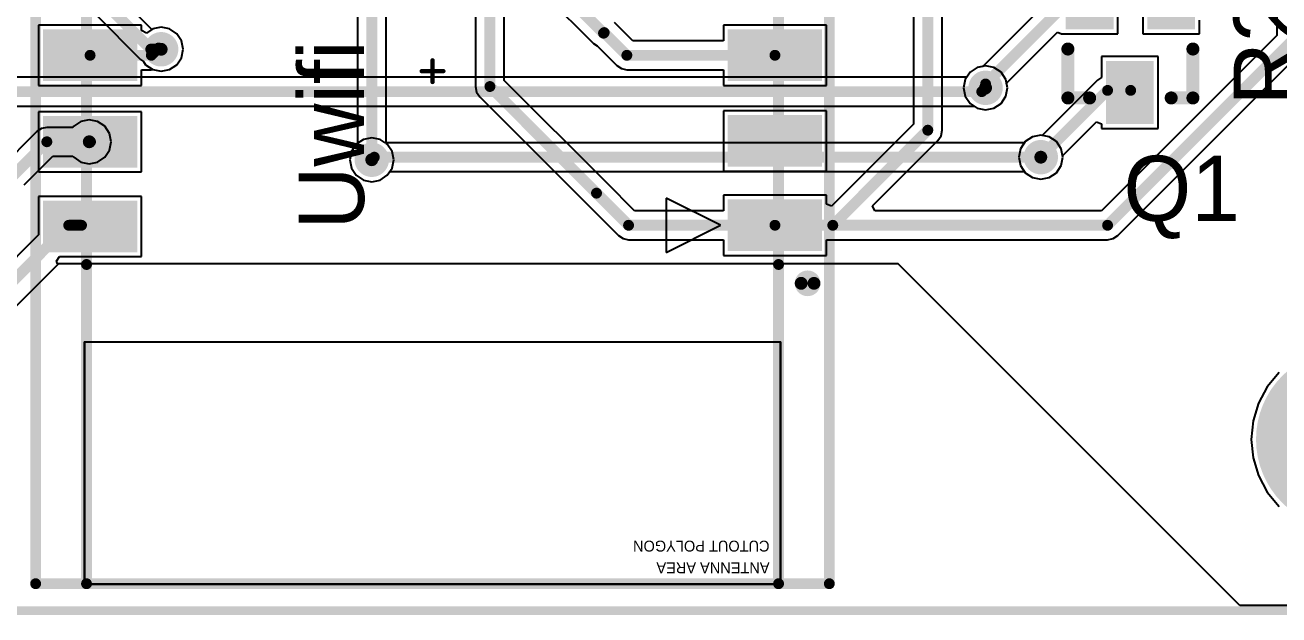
# Model space of a CAD drawing. Extents: x 60 to 151, y 116 to 276.
# Drawn here: x 84.67 to 113.97, y 116.09 to 129.86 of the extents above; entities that cross this region are included whole.
import ezdxf

# ---------------------------------------------------------------- set-up
doc = ezdxf.new("R2010")
doc.units = 0
doc.header["$MEASUREMENT"] = 0
doc.layers.get('0').update_dxf_attribs({"linetype": 'CONTINUOUS'})
for name, color, linetype in [('BOTTOMLAYER', 5, 'CONTINUOUS'), ('BOTTOMSOLDER', 6, 'CONTINUOUS'), ('MECHANICAL1', 6, 'CONTINUOUS'), ('MECHANICAL13', 56, 'CONTINUOUS'), ('MECHANICAL15', 56, 'CONTINUOUS'), ('MULTILAYER', 9, 'CONTINUOUS'), ('TOPLAYER', 1, 'CONTINUOUS'), ('TOPOVERLAY', 2, 'CONTINUOUS'), ('TOPPASTE', 8, 'CONTINUOUS'), ('TOPSOLDER', 216, 'CONTINUOUS'), ('VIAHOLELAYER', 16, 'CONTINUOUS')]:
    doc.layers.add(name, color=color, linetype=linetype)

# ---------------------------------------------------------------- blocks, each defined once
blk = doc.blocks.new('ESP_12_4')
at = {"layer": 'MECHANICAL13'}
for points, const_width in [([(16.084, 8.371), (-0.083, 8.371)], 0.254), ([(-0.083, 8.371), (-0.083, -15.568)], 0.254), ([(16.084, 8.371), (16.084, -15.568)], 0.254), ([(-0.127, 8.382), (-0.127, 2.727)], 0.0508), ([(16.129, 8.382), (-0.127, 8.382)], 0.0508), ([(16.129, 8.382), (16.129, 2.727)], 0.0508), ([(16.129, 2.727), (-0.127, 2.727)], 0.0508), ([(16.084, -15.568), (-0.083, -15.568)], 0.254)]:
    blk.add_lwpolyline(points, dxfattribs=dict(at, const_width=const_width))
for points, const_width in [([(-0.147, 8.371, 1), (-0.02, 8.371, 1)], 0.127), ([(-0.147, 8.371, 1), (-0.02, 8.371, 1)], 0.127), ([(16.02, 8.371, 1), (16.147, 8.371, 1)], 0.127), ([(16.02, 8.371, 1), (16.147, 8.371, 1)], 0.127), ([(-0.14, 8.382, 1), (-0.114, 8.382, 1)], 0.0254), ([(-0.14, 8.382, 1), (-0.114, 8.382, 1)], 0.0254), ([(16.116, 8.382, 1), (16.142, 8.382, 1)], 0.0254), ([(16.116, 8.382, 1), (16.142, 8.382, 1)], 0.0254), ([(-0.14, 2.727, 1), (-0.114, 2.727, 1)], 0.0254), ([(-0.14, 2.727, 1), (-0.114, 2.727, 1)], 0.0254), ([(16.116, 2.727, 1), (16.142, 2.727, 1)], 0.0254), ([(16.116, 2.727, 1), (16.142, 2.727, 1)], 0.0254), ([(-0.147, -15.568, 1), (-0.02, -15.568, 1)], 0.127), ([(-0.147, -15.568, 1), (-0.02, -15.568, 1)], 0.127), ([(16.02, -15.568, 1), (16.147, -15.568, 1)], 0.127), ([(16.02, -15.568, 1), (16.147, -15.568, 1)], 0.127)]:
    blk.add_lwpolyline(points, format="xyb", close=True, dxfattribs=dict(at, const_width=const_width))
at = {"layer": 'MECHANICAL15'}
for points, const_width in [([(-1.27, 8.371), (-1.27, -15.568)], 0.254), ([(17.272, 8.371), (-1.27, 8.371)], 0.254), ([(17.272, 8.371), (17.272, -15.568)], 0.254), ([(8, -3.345), (8, -3.853)], 0.1), ([(8.254, -3.599), (7.746, -3.599)], 0.1), ([(17.272, -15.568), (-1.27, -15.568)], 0.254)]:
    blk.add_lwpolyline(points, dxfattribs=dict(at, const_width=const_width))
for points, const_width in [([(-1.333, 8.371, 1), (-1.206, 8.371, 1)], 0.127), ([(-1.333, 8.371, 1), (-1.206, 8.371, 1)], 0.127), ([(17.209, 8.371, 1), (17.336, 8.371, 1)], 0.127), ([(17.209, 8.371, 1), (17.336, 8.371, 1)], 0.127), ([(7.975, -3.345, 1), (8.025, -3.345, 1)], 0.05), ([(7.721, -3.599, 1), (7.771, -3.599, 1)], 0.05), ([(7.975, -3.853, 1), (8.025, -3.853, 1)], 0.05), ([(8.229, -3.599, 1), (8.279, -3.599, 1)], 0.05), ([(-1.333, -15.568, 1), (-1.206, -15.568, 1)], 0.127), ([(-1.333, -15.568, 1), (-1.206, -15.568, 1)], 0.127), ([(17.209, -15.568, 1), (17.336, -15.568, 1)], 0.127), ([(17.209, -15.568, 1), (17.336, -15.568, 1)], 0.127)]:
    blk.add_lwpolyline(points, format="xyb", close=True, dxfattribs=dict(at, const_width=const_width))
at = {"layer": 'TOPLAYER'}
for points in [[(-1, -0.5), (1, -0.5), (-1, 0.5), (1, 0.5)], [(15, -0.47), (17, -0.47), (15, 0.53), (17, 0.53)], [(15, -2.45), (17, -2.45), (15, -1.45), (17, -1.45)], [(-1, -2.47), (1, -2.47), (-1, -1.47), (1, -1.47)], [(-1, -4.47), (1, -4.47), (-1, -3.47), (1, -3.47)], [(15, -4.47), (17, -4.47), (15, -3.47), (17, -3.47)], [(-1, -6.44), (1, -6.44), (-1, -5.44), (1, -5.44)], [(15, -6.45), (17, -6.45), (15, -5.45), (17, -5.45)], [(-1, -8.48), (1, -8.48), (-1, -7.48), (1, -7.48)], [(15, -8.51), (17, -8.51), (15, -7.51), (17, -7.51)], [(-1, -10.49), (1, -10.49), (-1, -9.49), (1, -9.49)], [(15, -10.53), (17, -10.53), (15, -9.53), (17, -9.53)], [(-1, -12.48), (1, -12.48), (-1, -11.48), (1, -11.48)], [(15, -12.49), (17, -12.49), (15, -11.49), (17, -11.49)], [(-1, -14.49), (1, -14.49), (-1, -13.49), (1, -13.49)], [(15, -14.53), (17, -14.53), (15, -13.53), (17, -13.53)]]:
    blk.add_solid(points, dxfattribs=at)
at = {"layer": 'TOPOVERLAY'}
for p, q in [((2.54, 0.635), (1.27, 0)), ((2.54, -0.635), (2.54, 0.635)), ((1.27, 0), (2.54, -0.635))]:
    blk.add_line(p, q, dxfattribs=at)
at = {"layer": 'TOPOVERLAY', "const_width": 0.254}
for points in [[(-0.083, 8.371), (-0.083, 0.916)], [(16.084, 8.371), (-0.083, 8.371)], [(16.084, 8.371), (16.084, 0.916)], [(-0.083, -14.917), (-0.083, -15.568)], [(16.084, -14.916), (16.084, -15.568)], [(16.084, -15.568), (-0.083, -15.568)]]:
    blk.add_lwpolyline(points, dxfattribs=at)
at = {"layer": 'TOPOVERLAY'}
for points, const_width in [([(-0.147, 8.371, 1), (-0.02, 8.371, 1)], 0.127), ([(-0.147, 8.371, 1), (-0.02, 8.371, 1)], 0.127), ([(16.02, 8.371, 1), (16.147, 8.371, 1)], 0.127), ([(16.02, 8.371, 1), (16.147, 8.371, 1)], 0.127), ([(-0.612, 1.356, 1), (-0.912, 1.356, 1)], 0.3), ([(-0.987, 1.356, 1), (-0.837, 1.356, 1)], 0.15), ([(-0.687, 1.356, 1), (-0.537, 1.356, 1)], 0.15), ([(-0.147, 0.916, 1), (-0.02, 0.916, 1)], 0.127), ([(16.02, 0.916, 1), (16.147, 0.916, 1)], 0.127), ([(-0.147, -14.917, 1), (-0.02, -14.917, 1)], 0.127), ([(16.02, -14.916, 1), (16.147, -14.916, 1)], 0.127), ([(-0.147, -15.568, 1), (-0.02, -15.568, 1)], 0.127), ([(-0.147, -15.568, 1), (-0.02, -15.568, 1)], 0.127), ([(16.02, -15.568, 1), (16.147, -15.568, 1)], 0.127), ([(16.02, -15.568, 1), (16.147, -15.568, 1)], 0.127)]:
    blk.add_lwpolyline(points, format="xyb", close=True, dxfattribs=dict(at, const_width=const_width))
at = {"layer": 'TOPPASTE'}
for points in [[(-1, -0.5), (1, -0.5), (-1, 0.5), (1, 0.5)], [(15, -0.47), (17, -0.47), (15, 0.53), (17, 0.53)], [(15, -2.45), (17, -2.45), (15, -1.45), (17, -1.45)], [(-1, -2.47), (1, -2.47), (-1, -1.47), (1, -1.47)], [(-1, -4.47), (1, -4.47), (-1, -3.47), (1, -3.47)], [(15, -4.47), (17, -4.47), (15, -3.47), (17, -3.47)], [(-1, -6.44), (1, -6.44), (-1, -5.44), (1, -5.44)], [(15, -6.45), (17, -6.45), (15, -5.45), (17, -5.45)], [(-1, -8.48), (1, -8.48), (-1, -7.48), (1, -7.48)], [(15, -8.51), (17, -8.51), (15, -7.51), (17, -7.51)], [(-1, -10.49), (1, -10.49), (-1, -9.49), (1, -9.49)], [(15, -10.53), (17, -10.53), (15, -9.53), (17, -9.53)], [(-1, -12.48), (1, -12.48), (-1, -11.48), (1, -11.48)], [(15, -12.49), (17, -12.49), (15, -11.49), (17, -11.49)], [(-1, -14.49), (1, -14.49), (-1, -13.49), (1, -13.49)], [(15, -14.53), (17, -14.53), (15, -13.53), (17, -13.53)]]:
    blk.add_solid(points, dxfattribs=at)
at = {"layer": 'TOPSOLDER'}
for points in [[(-1.102, -0.602), (1.102, -0.602), (-1.102, 0.602), (1.102, 0.602)], [(14.898, -0.572), (17.102, -0.572), (14.898, 0.632), (17.102, 0.632)], [(-1.102, -2.572), (1.102, -2.572), (-1.102, -1.368), (1.102, -1.368)], [(14.898, -2.552), (17.102, -2.552), (14.898, -1.348), (17.102, -1.348)], [(-1.102, -4.572), (1.102, -4.572), (-1.102, -3.368), (1.102, -3.368)], [(14.898, -4.572), (17.102, -4.572), (14.898, -3.368), (17.102, -3.368)], [(-1.102, -6.542), (1.102, -6.542), (-1.102, -5.338), (1.102, -5.338)], [(14.898, -6.552), (17.102, -6.552), (14.898, -5.348), (17.102, -5.348)], [(-1.102, -8.582), (1.102, -8.582), (-1.102, -7.378), (1.102, -7.378)], [(14.898, -8.612), (17.102, -8.612), (14.898, -7.408), (17.102, -7.408)], [(-1.102, -10.592), (1.102, -10.592), (-1.102, -9.388), (1.102, -9.388)], [(14.898, -10.632), (17.102, -10.632), (14.898, -9.428), (17.102, -9.428)], [(-1.102, -12.582), (1.102, -12.582), (-1.102, -11.378), (1.102, -11.378)], [(14.898, -12.592), (17.102, -12.592), (14.898, -11.388), (17.102, -11.388)], [(-1.102, -14.592), (1.102, -14.592), (-1.102, -13.388), (1.102, -13.388)], [(14.898, -14.632), (17.102, -14.632), (14.898, -13.428), (17.102, -13.428)]]:
    blk.add_solid(points, dxfattribs=at)
at = {"layer": 'MECHANICAL13'}
for s, p in [('ANTENNA AREA', (0.127, 7.874)), ('CUTOUT POLYGON', (0.127, 7.366))]:
    blk.add_text(s, height=0.254, dxfattribs=at).set_placement(p)
blk = doc.blocks.new('___23__22')
at = {"layer": 'TOPLAYER'}
for points in [[(-0.508, -0.635), (0.406, -0.635), (-0.508, 0.635), (0.406, 0.635)], [(-1.473, -2.489), (-0.559, -2.489), (-1.473, -1.575), (-0.559, -1.575)], [(0.432, -2.489), (1.346, -2.489), (0.432, -1.575), (1.346, -1.575)]]:
    blk.add_solid(points, dxfattribs=at)
at = {"layer": 'TOPOVERLAY', "const_width": 0.305}
for points in [[(-1.016, 0.127), (-1.524, 0.127)], [(-1.524, 0.127), (-1.524, -1.016)], [(1.397, 0.127), (0.889, 0.127)], [(1.397, 0.127), (1.397, -1.016)], [(0, -2.159), (-0.127, -2.159)]]:
    blk.add_lwpolyline(points, dxfattribs=at)
at = {"layer": 'TOPOVERLAY', "const_width": 0.152}
for points in [[(-1.6, 0.127, 1), (-1.448, 0.127, 1)], [(-1.6, 0.127, 1), (-1.448, 0.127, 1)], [(-1.092, 0.127, 1), (-0.94, 0.127, 1)], [(0.813, 0.127, 1), (0.965, 0.127, 1)], [(1.321, 0.127, 1), (1.473, 0.127, 1)], [(1.321, 0.127, 1), (1.473, 0.127, 1)], [(-1.6, -1.016, 1), (-1.448, -1.016, 1)], [(1.321, -1.016, 1), (1.473, -1.016, 1)], [(-0.203, -2.159, 1), (-0.051, -2.159, 1)], [(-0.076, -2.159, 1), (0.076, -2.159, 1)]]:
    blk.add_lwpolyline(points, format="xyb", close=True, dxfattribs=at)
at = {"layer": 'TOPPASTE'}
for points in [[(-0.508, -0.635), (0.406, -0.635), (-0.508, 0.635), (0.406, 0.635)], [(-1.473, -2.489), (-0.559, -2.489), (-1.473, -1.575), (-0.559, -1.575)], [(0.432, -2.489), (1.346, -2.489), (0.432, -1.575), (1.346, -1.575)]]:
    blk.add_solid(points, dxfattribs=at)
at = {"layer": 'TOPSOLDER'}
for points in [[(-0.61, -0.737), (0.508, -0.737), (-0.61, 0.737), (0.508, 0.737)], [(-1.575, -2.591), (-0.457, -2.591), (-1.575, -1.473), (-0.457, -1.473)], [(0.33, -2.591), (1.448, -2.591), (0.33, -1.473), (1.448, -1.473)]]:
    blk.add_solid(points, dxfattribs=at)

msp = doc.modelspace()

# ---------------------------------------------------------------- linework, layer by layer
at = {"layer": 'BOTTOMLAYER'}
for p, q in [((87.633, 129.755), (86.902, 130.487)), ((86.322, 130.106), (87.372, 129.056)), ((87.656, 129.77), (87.633, 129.755)), ((87.852, 129.809), (87.656, 129.77)), ((88.048, 129.77), (87.852, 129.809)), ((88.215, 129.659), (88.048, 129.77)), ((88.326, 129.492), (88.215, 129.659)), ((88.365, 129.296), (88.326, 129.492)), ((88.326, 129.1), (88.365, 129.296)), ((87.372, 129.056), (87.436, 129.013)), ((87.436, 129.013), (87.489, 128.933)), ((87.489, 128.933), (87.656, 128.822)), ((88.048, 128.822), (88.215, 128.933)), ((88.215, 128.933), (88.326, 129.1)), ((107.112, 128.909), (106.916, 128.87)), ((107.308, 128.87), (107.112, 128.909)), ((106.672, 128.643), (83.822, 128.643)), ((87.656, 128.822), (87.852, 128.783)), ((87.852, 128.783), (88.048, 128.822)), ((106.749, 128.759), (106.672, 128.643)), ((106.916, 128.87), (106.749, 128.759)), ((107.475, 128.759), (107.308, 128.87)), ((107.586, 128.592), (107.475, 128.759)), ((107.625, 128.396), (107.586, 128.592)), ((107.586, 128.2), (107.625, 128.396)), ((107.308, 127.922), (107.475, 128.033)), ((107.475, 128.033), (107.586, 128.2)), ((83.822, 127.969), (106.845, 127.969)), ((106.845, 127.969), (106.916, 127.922)), ((106.916, 127.922), (107.112, 127.883)), ((107.112, 127.883), (107.308, 127.922)), ((85.053, 127.447), (84.944, 127.374)), ((85.182, 127.473), (85.053, 127.447)), ((85.792, 127.473), (85.182, 127.473)), ((85.809, 127.499), (85.792, 127.473)), ((85.976, 127.61), (85.809, 127.499)), ((86.172, 127.649), (85.976, 127.61)), ((86.368, 127.61), (86.172, 127.649)), ((86.535, 127.499), (86.368, 127.61)), ((86.646, 127.332), (86.535, 127.499)), ((84.944, 127.374), (84.074, 126.504)), ((86.685, 127.136), (86.646, 127.332)), ((86.646, 126.94), (86.685, 127.136)), ((92.576, 127.19), (92.409, 127.079)), ((92.772, 127.229), (92.576, 127.19)), ((92.968, 127.19), (92.772, 127.229)), ((93.084, 127.113), (92.968, 127.19)), ((108.039, 127.139), (108.022, 127.113)), ((108.206, 127.25), (108.039, 127.139)), ((108.402, 127.289), (108.206, 127.25)), ((108.598, 127.25), (108.402, 127.289)), ((108.765, 127.139), (108.598, 127.25)), ((108.876, 126.972), (108.765, 127.139)), ((86.535, 126.773), (86.646, 126.94)), ((92.298, 126.912), (92.259, 126.716)), ((92.409, 127.079), (92.298, 126.912)), ((108.022, 127.113), (93.084, 127.113)), ((108.915, 126.776), (108.876, 126.972)), ((84.649, 126.127), (85.321, 126.799)), ((85.321, 126.799), (85.792, 126.799)), ((85.792, 126.799), (85.809, 126.773)), ((85.809, 126.773), (85.976, 126.662)), ((85.976, 126.662), (86.172, 126.623)), ((86.172, 126.623), (86.368, 126.662)), ((86.368, 126.662), (86.535, 126.773)), ((92.259, 126.716), (92.298, 126.52)), ((108.765, 126.413), (108.876, 126.58)), ((108.876, 126.58), (108.915, 126.776)), ((92.298, 126.52), (92.409, 126.353)), ((92.409, 126.353), (92.576, 126.242)), ((92.968, 126.242), (93.135, 126.353)), ((93.135, 126.353), (93.192, 126.439)), ((93.192, 126.439), (108.022, 126.439)), ((108.022, 126.439), (108.039, 126.413)), ((108.039, 126.413), (108.206, 126.302)), ((108.206, 126.302), (108.402, 126.263)), ((108.402, 126.263), (108.598, 126.302)), ((108.598, 126.302), (108.765, 126.413)), ((92.576, 126.242), (92.772, 126.203)), ((92.772, 126.203), (92.968, 126.242)), ((85.452, 124.286), (77.772, 116.606)), ((105.072, 124.286), (85.452, 124.286)), ((113.052, 116.306), (105.072, 124.286)), ((113.967, 121.751), (113.691, 121.416)), ((113.691, 121.416), (113.487, 121.033)), ((113.487, 121.033), (113.361, 120.618)), ((113.361, 120.618), (113.318, 120.186)), ((113.318, 120.186), (113.361, 119.754)), ((113.361, 119.754), (113.487, 119.339)), ((113.487, 119.339), (113.691, 118.956)), ((113.691, 118.956), (113.967, 118.621)), ((145.422, 116.306), (113.052, 116.306))]:
    msp.add_line(p, q, dxfattribs=at)
for points, const_width in [([(86.562, 130.346), (87.612, 129.296)], 0.26), ([(87.612, 129.296), (87.852, 129.296)], 0.26), ([(83.412, 128.306), (107.022, 128.306)], 0.254), ([(107.022, 128.306), (107.112, 128.396)], 0.254), ([(84.312, 126.266), (85.182, 127.136)], 0.254), ([(85.182, 127.136), (86.172, 127.136)], 0.254), ([(86.172, 127.136), (86.202, 127.136)], 0.254), ([(92.772, 126.716), (92.832, 126.776)], 0.254), ([(92.832, 126.776), (108.402, 126.776)], 0.254)]:
    msp.add_lwpolyline(points, dxfattribs=dict(at, const_width=const_width))
for points, const_width in [([(87.702, 129.296, 1), (88.002, 129.296, 1)], 0.3), ([(87.547, 129.296, 1), (87.677, 129.296, 1)], 0.13), ([(87.547, 129.296, 1), (87.677, 129.296, 1)], 0.13), ([(87.787, 129.296, 1), (87.917, 129.296, 1)], 0.13), ([(106.962, 128.396, 1), (107.262, 128.396, 1)], 0.3), ([(106.959, 128.306, 1), (107.086, 128.306, 1)], 0.127), ([(106.959, 128.306, 1), (107.086, 128.306, 1)], 0.127), ([(107.049, 128.396, 1), (107.176, 128.396, 1)], 0.127), ([(86.022, 127.136, 1), (86.322, 127.136, 1)], 0.3), ([(85.118, 127.136, 1), (85.245, 127.136, 1)], 0.127), ([(85.118, 127.136, 1), (85.245, 127.136, 1)], 0.127), ([(86.108, 127.136, 1), (86.235, 127.136, 1)], 0.127), ([(86.108, 127.136, 1), (86.235, 127.136, 1)], 0.127), ([(86.138, 127.136, 1), (86.265, 127.136, 1)], 0.127), ([(92.622, 126.716, 1), (92.922, 126.716, 1)], 0.3), ([(92.708, 126.716, 1), (92.835, 126.716, 1)], 0.127), ([(92.768, 126.776, 1), (92.895, 126.776, 1)], 0.127), ([(92.768, 126.776, 1), (92.895, 126.776, 1)], 0.127), ([(108.252, 126.776, 1), (108.552, 126.776, 1)], 0.3), ([(108.339, 126.776, 1), (108.466, 126.776, 1)], 0.127), ([(114.532, 120.186, 1), (116.532, 120.186, 1)], 2)]:
    msp.add_lwpolyline(points, format="xyb", close=True, dxfattribs=dict(at, const_width=const_width))
at = {"layer": 'BOTTOMSOLDER'}
for points, const_width in [([(87.651, 129.296, 1), (88.053, 129.296, 1)], 0.402), ([(106.911, 128.396, 1), (107.313, 128.396, 1)], 0.402), ([(85.971, 127.136, 1), (86.373, 127.136, 1)], 0.402), ([(108.201, 126.776, 1), (108.603, 126.776, 1)], 0.402), ([(92.571, 126.716, 1), (92.973, 126.716, 1)], 0.402), ([(114.481, 120.186, 1), (116.583, 120.186, 1)], 2.102)]:
    msp.add_lwpolyline(points, format="xyb", close=True, dxfattribs=dict(at, const_width=const_width))
at = {"layer": 'MECHANICAL1', "const_width": 0.2}
msp.add_lwpolyline([(65.532, 116.186), (145.532, 116.186)], dxfattribs=at)
at = {"layer": 'MULTILAYER'}
for points, const_width in [([(87.702, 129.296, 1), (88.002, 129.296, 1)], 0.3), ([(106.962, 128.396, 1), (107.262, 128.396, 1)], 0.3), ([(86.022, 127.136, 1), (86.322, 127.136, 1)], 0.3), ([(92.622, 126.716, 1), (92.922, 126.716, 1)], 0.3), ([(108.252, 126.776, 1), (108.552, 126.776, 1)], 0.3), ([(114.532, 120.186, 1), (116.532, 120.186, 1)], 2)]:
    msp.add_lwpolyline(points, format="xyb", close=True, dxfattribs=dict(at, const_width=const_width))
at = {"layer": 'TOPLAYER'}
for p, q in [((113.915, 138.487), (113.915, 129.615)), ((95.869, 128.565), (95.869, 133.706)), ((95.195, 133.567), (95.195, 128.426)), ((93.109, 127.096), (93.109, 133.106)), ((92.435, 132.967), (92.435, 127.096)), ((96.284, 131.098), (97.949, 129.433)), ((110.203, 129.658), (110.203, 130.978)), ((110.788, 130.978), (110.788, 129.658)), ((108.734, 130.584), (107.046, 128.896)), ((105.425, 130.34), (105.425, 127.545)), ((106.099, 127.406), (106.099, 130.34)), ((87.395, 129.859), (84.989, 129.859)), ((84.989, 129.859), (84.989, 128.453)), ((87.395, 129.731), (87.395, 129.859)), ((87.656, 129.77), (87.507, 129.671)), ((87.852, 129.809), (87.656, 129.77)), ((88.048, 129.77), (87.852, 129.809)), ((88.215, 129.659), (88.048, 129.77)), ((98.871, 129.493), (98.44, 129.924)), ((103.395, 129.859), (100.989, 129.859)), ((100.989, 129.859), (100.989, 129.493)), ((103.395, 128.453), (103.395, 129.859)), ((112.108, 129.658), (112.108, 129.973)), ((87.507, 129.671), (87.395, 129.731)), ((88.326, 129.492), (88.215, 129.659)), ((88.365, 129.296), (88.326, 129.492)), ((100.989, 129.493), (98.871, 129.493)), ((107.604, 128.502), (108.796, 129.694)), ((108.796, 129.694), (108.883, 129.658)), ((108.883, 129.658), (108.883, 129.658)), ((108.883, 129.658), (108.883, 129.658)), ((108.883, 129.658), (110.203, 129.658)), ((113.915, 129.615), (109.823, 125.523)), ((110.788, 129.658), (112.108, 129.658)), ((88.326, 129.1), (88.365, 129.296)), ((97.949, 129.433), (98.039, 129.373)), ((98.039, 129.373), (98.494, 128.918)), ((110.2, 124.948), (114.49, 129.238)), ((88.048, 128.822), (88.215, 128.933)), ((88.215, 128.933), (88.326, 129.1)), ((98.494, 128.918), (98.494, 128.918)), ((98.494, 128.918), (98.494, 128.918)), ((98.494, 128.918), (98.494, 128.918)), ((98.494, 128.918), (98.494, 128.918)), ((98.494, 128.918), (98.494, 128.918)), ((98.494, 128.918), (98.494, 128.918)), ((98.494, 128.918), (98.494, 128.918)), ((98.494, 128.918), (98.494, 128.918)), ((98.494, 128.918), (98.494, 128.918)), ((98.494, 128.918), (98.494, 128.918)), ((98.494, 128.918), (98.494, 128.918)), ((98.494, 128.918), (98.603, 128.845)), ((107.046, 128.896), (106.916, 128.87)), ((111.143, 129.124), (109.822, 129.124)), ((109.822, 129.124), (109.822, 128.64)), ((111.143, 127.448), (111.143, 129.124)), ((87.395, 128.453), (87.395, 128.819)), ((87.395, 128.819), (87.622, 128.819)), ((87.622, 128.819), (87.651, 128.825)), ((87.651, 128.825), (87.656, 128.822)), ((87.656, 128.822), (87.852, 128.783)), ((87.852, 128.783), (88.048, 128.822)), ((98.603, 128.845), (98.732, 128.819)), ((98.732, 128.819), (100.989, 128.819)), ((100.989, 128.819), (100.989, 128.453)), ((106.749, 128.759), (106.638, 128.592)), ((106.916, 128.87), (106.749, 128.759)), ((109.822, 128.64), (109.724, 128.574)), ((84.989, 128.453), (87.395, 128.453)), ((95.195, 128.426), (95.221, 128.297)), ((98.26, 126.174), (95.869, 128.565)), ((100.989, 128.453), (103.395, 128.453)), ((106.638, 128.592), (106.599, 128.396)), ((106.599, 128.396), (106.638, 128.2)), ((107.586, 128.2), (107.625, 128.396)), ((107.625, 128.396), (107.604, 128.502)), ((109.724, 128.574), (108.433, 127.283)), ((95.221, 128.297), (95.294, 128.188)), ((95.294, 128.188), (95.294, 128.188)), ((95.294, 128.188), (95.294, 128.188)), ((95.294, 128.188), (95.294, 128.188)), ((95.294, 128.188), (98.534, 124.948)), ((106.638, 128.2), (106.749, 128.033)), ((106.749, 128.033), (106.916, 127.922)), ((107.308, 127.922), (107.475, 128.033)), ((107.475, 128.033), (107.586, 128.2)), ((87.395, 127.839), (84.989, 127.839)), ((84.989, 127.839), (84.989, 126.433)), ((87.395, 126.433), (87.395, 127.839)), ((103.395, 127.859), (100.989, 127.859)), ((100.989, 127.859), (100.989, 126.453)), ((103.395, 126.453), (103.395, 127.859)), ((106.916, 127.922), (107.112, 127.883)), ((107.112, 127.883), (107.308, 127.922)), ((105.425, 127.545), (103.513, 125.633)), ((108.909, 126.807), (109.705, 127.603)), ((109.705, 127.603), (109.822, 127.554)), ((109.822, 127.554), (109.822, 127.448)), ((109.822, 127.448), (111.143, 127.448)), ((104.472, 125.64), (106, 127.168)), ((106, 127.168), (106.073, 127.277)), ((106.073, 127.277), (106.099, 127.406)), ((108.039, 127.139), (107.928, 126.972)), ((108.206, 127.25), (108.039, 127.139)), ((108.402, 127.289), (108.206, 127.25)), ((108.433, 127.283), (108.402, 127.289)), ((92.298, 126.912), (92.259, 126.716)), ((92.409, 127.079), (92.298, 126.912)), ((92.435, 127.096), (92.409, 127.079)), ((93.135, 127.079), (93.109, 127.096)), ((93.246, 126.912), (93.135, 127.079)), ((93.285, 126.716), (93.246, 126.912)), ((107.928, 126.972), (107.889, 126.776)), ((92.259, 126.716), (92.298, 126.52)), ((93.246, 126.52), (93.285, 126.716)), ((107.889, 126.776), (107.928, 126.58)), ((107.928, 126.58), (108.039, 126.413)), ((108.765, 126.413), (108.876, 126.58)), ((108.876, 126.58), (108.915, 126.776)), ((108.915, 126.776), (108.909, 126.807)), ((84.989, 126.433), (87.395, 126.433)), ((92.298, 126.52), (92.409, 126.353)), ((92.409, 126.353), (92.576, 126.242)), ((92.968, 126.242), (93.135, 126.353)), ((93.135, 126.353), (93.246, 126.52)), ((100.989, 126.453), (103.395, 126.453)), ((108.039, 126.413), (108.206, 126.302)), ((108.206, 126.302), (108.402, 126.263)), ((108.402, 126.263), (108.598, 126.302)), ((108.598, 126.302), (108.765, 126.413)), ((92.576, 126.242), (92.772, 126.203)), ((92.772, 126.203), (92.968, 126.242)), ((98.911, 125.523), (98.26, 126.174)), ((98.26, 126.174), (98.26, 126.174)), ((87.395, 125.859), (84.989, 125.859)), ((84.989, 125.859), (84.989, 124.959)), ((87.395, 124.453), (87.395, 125.859)), ((103.395, 125.889), (100.989, 125.889)), ((100.989, 125.889), (100.989, 125.523)), ((103.395, 125.681), (103.395, 125.889)), ((103.513, 125.633), (103.395, 125.681)), ((100.989, 125.523), (98.911, 125.523)), ((104.521, 125.523), (104.472, 125.64)), ((109.823, 125.523), (104.521, 125.523)), ((84.989, 124.959), (81.076, 121.046)), ((98.534, 124.948), (98.534, 124.948)), ((98.534, 124.948), (98.534, 124.948)), ((98.534, 124.948), (98.534, 124.948)), ((98.534, 124.948), (98.534, 124.948)), ((98.534, 124.948), (98.534, 124.948)), ((98.534, 124.948), (98.534, 124.948)), ((98.534, 124.948), (98.534, 124.948)), ((98.534, 124.948), (98.534, 124.948)), ((98.534, 124.948), (98.534, 124.948)), ((98.534, 124.948), (98.534, 124.948)), ((98.534, 124.948), (98.534, 124.948)), ((98.534, 124.948), (98.643, 124.875)), ((98.643, 124.875), (98.772, 124.849)), ((98.772, 124.849), (100.989, 124.849)), ((100.989, 124.849), (100.989, 124.483)), ((103.395, 124.483), (103.395, 124.849)), ((103.395, 124.849), (109.962, 124.849)), ((109.962, 124.849), (110.091, 124.875)), ((110.091, 124.875), (110.2, 124.948)), ((110.2, 124.948), (110.2, 124.948)), ((110.2, 124.948), (110.2, 124.948)), ((85.409, 124.347), (85.479, 124.453)), ((85.434, 124.286), (85.409, 124.347)), ((105.072, 124.286), (85.434, 124.286)), ((85.479, 124.453), (87.395, 124.453)), ((100.989, 124.483), (103.395, 124.483)), ((113.052, 116.306), (105.072, 124.286)), ((113.967, 121.751), (113.691, 121.416)), ((113.691, 121.416), (113.487, 121.033)), ((113.487, 121.033), (113.361, 120.618)), ((113.361, 120.618), (113.318, 120.186)), ((113.318, 120.186), (113.361, 119.754)), ((113.361, 119.754), (113.487, 119.339)), ((113.487, 119.339), (113.691, 118.956)), ((113.691, 118.956), (113.967, 118.621)), ((145.422, 116.306), (113.052, 116.306))]:
    msp.add_line(p, q, dxfattribs=at)
at = {"layer": 'TOPLAYER', "const_width": 0.254}
for points in [[(95.532, 128.426), (95.532, 133.706)], [(92.772, 126.716), (92.772, 133.106)], [(96.522, 131.336), (98.187, 129.671)], [(105.762, 127.406), (105.762, 130.946)], [(107.112, 128.486), (108.972, 130.346)], [(98.202, 129.686), (98.732, 129.156)], [(109.962, 125.186), (114.252, 129.476)], [(86.192, 129.156), (87.622, 129.156)], [(87.622, 129.156), (87.792, 129.326)], [(98.732, 129.156), (102.192, 129.156)], [(107.112, 128.366), (107.112, 128.486)], [(95.532, 128.426), (98.772, 125.186)], [(108.402, 126.776), (109.962, 128.336)], [(109.962, 128.336), (110.502, 128.336)], [(103.542, 125.186), (105.762, 127.406)], [(98.022, 125.936), (98.772, 125.186)], [(81.072, 120.566), (85.692, 125.186)], [(85.692, 125.186), (85.992, 125.186)], [(98.772, 125.186), (98.772, 125.186)], [(98.772, 125.186), (102.192, 125.186)], [(102.192, 125.186), (103.542, 125.186)], [(103.542, 125.186), (109.962, 125.186)]]:
    msp.add_lwpolyline(points, dxfattribs=at)
at = {"layer": 'TOPLAYER'}
for points, const_width in [([(98.123, 129.671, 1), (98.25, 129.671, 1)], 0.127), ([(98.139, 129.686, 1), (98.266, 129.686, 1)], 0.127), ([(87.702, 129.296, 1), (88.002, 129.296, 1)], 0.3), ([(86.128, 129.156, 1), (86.255, 129.156, 1)], 0.127), ([(87.559, 129.156, 1), (87.686, 129.156, 1)], 0.127), ([(87.559, 129.156, 1), (87.686, 129.156, 1)], 0.127), ([(87.729, 129.326, 1), (87.856, 129.326, 1)], 0.127), ([(98.668, 129.156, 1), (98.795, 129.156, 1)], 0.127), ([(98.668, 129.156, 1), (98.795, 129.156, 1)], 0.127), ([(102.128, 129.156, 1), (102.255, 129.156, 1)], 0.127), ([(106.962, 128.396, 1), (107.262, 128.396, 1)], 0.3), ([(107.049, 128.486, 1), (107.176, 128.486, 1)], 0.127), ([(107.049, 128.486, 1), (107.176, 128.486, 1)], 0.127), ([(95.469, 128.426, 1), (95.596, 128.426, 1)], 0.127), ([(95.469, 128.426, 1), (95.596, 128.426, 1)], 0.127), ([(107.049, 128.366, 1), (107.176, 128.366, 1)], 0.127), ([(109.899, 128.336, 1), (110.026, 128.336, 1)], 0.127), ([(109.899, 128.336, 1), (110.026, 128.336, 1)], 0.127), ([(110.438, 128.336, 1), (110.565, 128.336, 1)], 0.127), ([(86.022, 127.136, 1), (86.322, 127.136, 1)], 0.3), ([(105.699, 127.406, 1), (105.826, 127.406, 1)], 0.127), ([(105.699, 127.406, 1), (105.826, 127.406, 1)], 0.127), ([(92.622, 126.716, 1), (92.922, 126.716, 1)], 0.3), ([(92.708, 126.716, 1), (92.835, 126.716, 1)], 0.127), ([(108.252, 126.776, 1), (108.552, 126.776, 1)], 0.3), ([(108.339, 126.776, 1), (108.466, 126.776, 1)], 0.127), ([(97.959, 125.936, 1), (98.086, 125.936, 1)], 0.127), ([(85.629, 125.186, 1), (85.756, 125.186, 1)], 0.127), ([(85.629, 125.186, 1), (85.756, 125.186, 1)], 0.127), ([(85.928, 125.186, 1), (86.055, 125.186, 1)], 0.127), ([(98.708, 125.186, 1), (98.835, 125.186, 1)], 0.127), ([(98.708, 125.186, 1), (98.835, 125.186, 1)], 0.127), ([(98.708, 125.186, 1), (98.835, 125.186, 1)], 0.127), ([(98.708, 125.186, 1), (98.835, 125.186, 1)], 0.127), ([(98.708, 125.186, 1), (98.835, 125.186, 1)], 0.127), ([(102.128, 125.186, 1), (102.255, 125.186, 1)], 0.127), ([(102.128, 125.186, 1), (102.255, 125.186, 1)], 0.127), ([(103.479, 125.186, 1), (103.606, 125.186, 1)], 0.127), ([(103.479, 125.186, 1), (103.606, 125.186, 1)], 0.127), ([(103.479, 125.186, 1), (103.606, 125.186, 1)], 0.127), ([(109.899, 125.186, 1), (110.026, 125.186, 1)], 0.127), ([(109.899, 125.186, 1), (110.026, 125.186, 1)], 0.127), ([(114.532, 120.186, 1), (116.532, 120.186, 1)], 2)]:
    msp.add_lwpolyline(points, format="xyb", close=True, dxfattribs=dict(at, const_width=const_width))
at = {"layer": 'TOPSOLDER'}
for points, const_width in [([(87.651, 129.296, 1), (88.053, 129.296, 1)], 0.402), ([(106.911, 128.396, 1), (107.313, 128.396, 1)], 0.402), ([(85.971, 127.136, 1), (86.373, 127.136, 1)], 0.402), ([(108.201, 126.776, 1), (108.603, 126.776, 1)], 0.402), ([(92.571, 126.716, 1), (92.973, 126.716, 1)], 0.402), ([(114.481, 120.186, 1), (116.583, 120.186, 1)], 2.102)]:
    msp.add_lwpolyline(points, format="xyb", close=True, dxfattribs=dict(at, const_width=const_width))
at = {"layer": 'VIAHOLELAYER'}
for points, const_width in [([(87.777, 129.296, 1), (87.927, 129.296, 1)], 0.15), ([(107.037, 128.396, 1), (107.187, 128.396, 1)], 0.15), ([(86.097, 127.136, 1), (86.247, 127.136, 1)], 0.15), ([(92.697, 126.716, 1), (92.847, 126.716, 1)], 0.15), ([(108.327, 126.776, 1), (108.477, 126.776, 1)], 0.15), ([(114.732, 120.186, 1), (116.332, 120.186, 1)], 1.6)]:
    msp.add_lwpolyline(points, format="xyb", close=True, dxfattribs=dict(at, const_width=const_width))

# ---------------------------------------------------------------- block references
at = {"rotation": 180}
for name, p in [('ESP_12_4', (102.192, 125.186)), ('___23__22', (110.432, 128.286))]:
    msp.add_blockref(name, p, dxfattribs=at)

# ---------------------------------------------------------------- texts
at = {"layer": 'TOPOVERLAY'}
for s, p in [('R2', (114.432, 127.986)), ('Uwifi', (92.592, 125.086))]:
    msp.add_text(s, height=1.524, rotation=90, dxfattribs=at).set_placement(p)
msp.add_text('Q1', height=1.524, dxfattribs=at).set_placement((110.332, 125.286))

doc.saveas('drawing.dxf')
